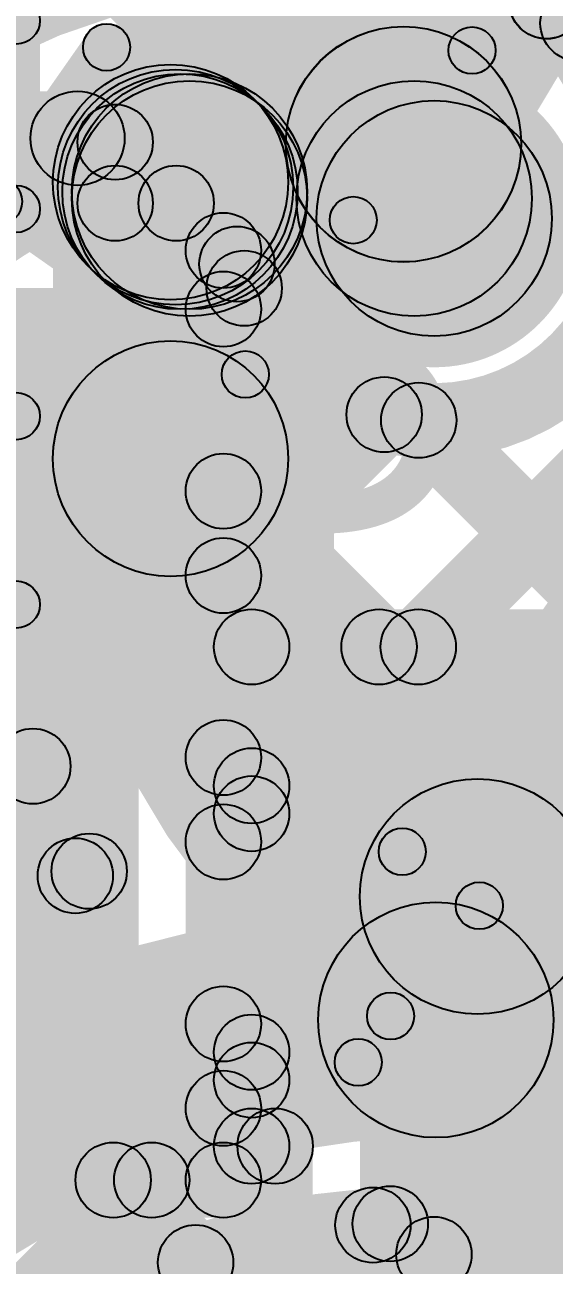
# Model space of a CAD drawing. Header units: millimetres. Extents: x -2.17 to 2.17, y -2.17 to 2.17.
# Drawn here: x 0.5149 to 0.5711, y -0.4358 to -0.3041 of the extents above; entities that cross this region are included whole.
import ezdxf

# ---------------------------------------------------------------- set-up
doc = ezdxf.new("R2010")
doc.units = ezdxf.units.MM
doc.header["$MEASUREMENT"] = 0
for name, color, linetype in [('BottomLayer', 5, 'Continuous'), ('BottomOverlay', 54, 'Continuous'), ('BottomPaste', 16, 'Continuous'), ('BottomSolder', 6, 'Continuous'), ('Mechanical2', 216, 'Continuous'), ('TopLayer', 1, 'Continuous'), ('TopOverlay', 2, 'Continuous'), ('TopPaste', 8, 'Continuous'), ('TopSolder', 216, 'Continuous'), ('ViaHoleLayer', 16, 'Continuous')]:
    doc.layers.add(name, color=color, linetype=linetype)

# ---------------------------------------------------------------- blocks, each defined once
blk = doc.blocks.new('C__0402_16')
at = {"layer": 'TopLayer'}
for points in [[(-0.0275, -0.0125), (-0.0275, 0.0125), (-0.009499999999999998, 0.0125), (-0.009500000000000001, -0.0125)], [(0.009499999999999998, -0.0125), (0.009500000000000001, 0.0125), (0.0275, 0.0125), (0.0275, -0.0125)]]:
    blk.add_hatch(color=1, dxfattribs=at).paths.add_polyline_path(points)
at = {"layer": 'TopOverlay'}
h = blk.add_hatch(color=2, dxfattribs=at)
edge = h.paths.add_edge_path()
edge.add_arc((-0.031, 0.016), 0.0025, 0, 360)
h = blk.add_hatch(color=2, dxfattribs=at)
edge = h.paths.add_edge_path()
edge.add_arc((-0.031, 0.016), 0.0025, 0, 360)
for points in [[(-0.0110000125, 0.01850009999996875), (-0.0109999875, 0.01350010000003125), (-0.0309999875, 0.01350000000003125), (-0.0310000125, 0.01849999999996875)], [(0.0309999, 0.0185), (0.0309999, 0.0135), (0.011, 0.0135), (0.011, 0.0185)], [(-0.02849990000001221, -0.0159999921875), (-0.03349989999998779, -0.0160000078125), (-0.0334999999999878, 0.0159999921875), (-0.02850000000001221, 0.0160000078125)], [(0.0334999999999878, -0.0159999921875), (0.02850000000001221, -0.0160000078125), (0.02849990000001221, 0.0159999921875), (0.03349989999998779, 0.0160000078125)], [(-0.011, -0.0135), (-0.011, -0.0185), (-0.0309999, -0.0185), (-0.0309999, -0.0135)], [(0.0309999875, -0.01350000000003125), (0.0310000125, -0.01849999999996875), (0.0110000125, -0.01850009999996875), (0.0109999875, -0.01350010000003125)]]:
    blk.add_hatch(color=2, dxfattribs=at).paths.add_polyline_path(points)
h = blk.add_hatch(color=2, dxfattribs=at)
edge = h.paths.add_edge_path()
edge.add_arc((-0.011, 0.0160001), 0.0025, 0, 360)
h = blk.add_hatch(color=2, dxfattribs=at)
edge = h.paths.add_edge_path()
edge.add_arc((0.011, 0.016), 0.0025, 0, 360)
h = blk.add_hatch(color=2, dxfattribs=at)
edge = h.paths.add_edge_path()
edge.add_arc((0.0309999, 0.016), 0.0025, 0, 360)
h = blk.add_hatch(color=2, dxfattribs=at)
edge = h.paths.add_edge_path()
edge.add_arc((0.0309999, 0.016), 0.0025, 0, 360)
h = blk.add_hatch(color=2, dxfattribs=at)
edge = h.paths.add_edge_path()
edge.add_arc((-0.0309999, -0.016), 0.0025, 0, 360)
h = blk.add_hatch(color=2, dxfattribs=at)
edge = h.paths.add_edge_path()
edge.add_arc((-0.0309999, -0.016), 0.0025, 0, 360)
h = blk.add_hatch(color=2, dxfattribs=at)
edge = h.paths.add_edge_path()
edge.add_arc((-0.011, -0.016), 0.0025, 0, 360)
h = blk.add_hatch(color=2, dxfattribs=at)
edge = h.paths.add_edge_path()
edge.add_arc((0.011, -0.0160001), 0.0025, 0, 360)
h = blk.add_hatch(color=2, dxfattribs=at)
edge = h.paths.add_edge_path()
edge.add_arc((0.031, -0.016), 0.0025, 0, 360)
h = blk.add_hatch(color=2, dxfattribs=at)
edge = h.paths.add_edge_path()
edge.add_arc((0.031, -0.016), 0.0025, 0, 360)
at = {"layer": 'TopPaste'}
for points in [[(-0.0275, -0.0125), (-0.0275, 0.0125), (-0.009499999999999998, 0.0125), (-0.009500000000000001, -0.0125)], [(0.009499999999999998, -0.0125), (0.009500000000000001, 0.0125), (0.0275, 0.0125), (0.0275, -0.0125)]]:
    blk.add_hatch(color=8, dxfattribs=at).paths.add_polyline_path(points)
at = {"layer": 'TopSolder'}
for points in [[(-0.0298622, -0.0148622), (-0.0298622, 0.0148622), (-0.007137799999999999, 0.0148622), (-0.007137800000000001, -0.0148622)], [(0.007137799999999999, -0.0148622), (0.007137800000000001, 0.0148622), (0.0298622, 0.0148622), (0.0298622, -0.0148622)]]:
    blk.add_hatch(color=216, dxfattribs=at).paths.add_polyline_path(points)
at = {"layer": 'TopOverlay'}
for centre in [(-0.031, 0.016), (-0.031, 0.016), (-0.011, 0.0160001), (0.011, 0.016), (0.0309999, 0.016), (0.0309999, 0.016), (-0.0309999, -0.016), (-0.0309999, -0.016), (-0.011, -0.016), (0.011, -0.0160001), (0.031, -0.016), (0.031, -0.016)]:
    blk.add_circle(centre, 0.0025, dxfattribs=at)
blk = doc.blocks.new('S______B______B_44')
at = {"layer": 'BottomLayer'}
for points in [[(-0.015, 0.0175), (-0.015, -0.0175), (-0.045, -0.0175), (-0.045, 0.0175)], [(0.045, 0.0175), (0.045, -0.0175), (0.015, -0.0175), (0.015, 0.0175)]]:
    blk.add_hatch(color=5, dxfattribs=at).paths.add_polyline_path(points)
at = {"layer": 'BottomOverlay'}
h = blk.add_hatch(color=54, dxfattribs=at)
edge = h.paths.add_edge_path()
edge.add_arc((-0.049, 0.021), 0.0025, 0, 360)
h = blk.add_hatch(color=54, dxfattribs=at)
edge = h.paths.add_edge_path()
edge.add_arc((-0.049, 0.021), 0.0025, 0, 360)
for points in [[(-0.049, 0.0185), (-0.049, 0.0235), (0.049, 0.0235), (0.049, 0.0185)], [(-0.0465, -0.021), (-0.0515, -0.021), (-0.0515, 0.021), (-0.0465, 0.021)], [(0.0515, -0.021), (0.0465, -0.021), (0.0465, 0.021), (0.0515, 0.021)], [(-0.049, -0.0235), (-0.049, -0.0185), (0.049, -0.0185), (0.049, -0.0235)]]:
    blk.add_hatch(color=54, dxfattribs=at).paths.add_polyline_path(points)
h = blk.add_hatch(color=54, dxfattribs=at)
edge = h.paths.add_edge_path()
edge.add_arc((0.049, 0.021), 0.0025, 0, 360)
h = blk.add_hatch(color=54, dxfattribs=at)
edge = h.paths.add_edge_path()
edge.add_arc((0.049, 0.021), 0.0025, 0, 360)
h = blk.add_hatch(color=54, dxfattribs=at)
edge = h.paths.add_edge_path()
edge.add_arc((-0.049, -0.021), 0.0025, 0, 360)
h = blk.add_hatch(color=54, dxfattribs=at)
edge = h.paths.add_edge_path()
edge.add_arc((-0.049, -0.021), 0.0025, 0, 360)
h = blk.add_hatch(color=54, dxfattribs=at)
edge = h.paths.add_edge_path()
edge.add_arc((0.049, -0.021), 0.0025, 0, 360)
h = blk.add_hatch(color=54, dxfattribs=at)
edge = h.paths.add_edge_path()
edge.add_arc((0.049, -0.021), 0.0025, 0, 360)
at = {"layer": 'BottomPaste'}
for points in [[(-0.015, 0.0175), (-0.015, -0.0175), (-0.045, -0.0175), (-0.045, 0.0175)], [(0.045, 0.0175), (0.045, -0.0175), (0.015, -0.0175), (0.015, 0.0175)]]:
    blk.add_hatch(color=16, dxfattribs=at).paths.add_polyline_path(points)
at = {"layer": 'BottomSolder'}
for points in [[(-0.011, 0.0215), (-0.011, -0.0215), (-0.049, -0.0215), (-0.049, 0.0215)], [(0.049, 0.0215), (0.049, -0.0215), (0.011, -0.0215), (0.011, 0.0215)]]:
    blk.add_hatch(color=6, dxfattribs=at).paths.add_polyline_path(points)
at = {"layer": 'BottomOverlay'}
for centre in [(-0.049, 0.021), (-0.049, 0.021), (0.049, 0.021), (0.049, 0.021), (-0.049, -0.021), (-0.049, -0.021), (0.049, -0.021), (0.049, -0.021)]:
    blk.add_circle(centre, 0.0025, dxfattribs=at)
blk = doc.blocks.new('WS2812B_M____252')
at = {"layer": 'TopLayer'}
blk.add_hatch(color=1, dxfattribs=at).paths.add_polyline_path([(-0.09409435, 0.05078745), (-0.03503925, 0.05078745), (-0.03503925, 0.01141735), (-0.09409435, 0.01141735)])
at = {"layer": 'TopOverlay'}
h = blk.add_hatch(color=2, dxfattribs=at)
edge = h.paths.add_edge_path()
edge.add_arc((-0.07, 0.07), 0.0025, 0, 360)
h = blk.add_hatch(color=2, dxfattribs=at)
edge = h.paths.add_edge_path()
edge.add_arc((-0.07, 0.07), 0.0025, 0, 360)
for points in [[(-0.07, 0.0675), (-0.07, 0.0725), (0.07, 0.0725), (0.07, 0.0675)], [(-0.07249999999987501, 0.069999975), (-0.067500000000125, 0.070000025), (-0.067499900000125, 0.060000025), (-0.07249989999987501, 0.059999975)]]:
    blk.add_hatch(color=2, dxfattribs=at).paths.add_polyline_path(points)
h = blk.add_hatch(color=2, dxfattribs=at)
edge = h.paths.add_edge_path()
edge.add_arc((-0.0910001, 0.061), 0.0025, 0, 360)
h = blk.add_hatch(color=2, dxfattribs=at)
edge = h.paths.add_edge_path()
edge.add_arc((-0.0850001, 0.061), 0.0025, 0, 360)
h = blk.add_hatch(color=2, dxfattribs=at)
edge = h.paths.add_edge_path()
edge.add_arc((-0.0699999, 0.06), 0.0025, 0, 360)
at = {"layer": 'TopPaste'}
blk.add_hatch(color=8, dxfattribs=at).paths.add_polyline_path([(-0.09409435, 0.05078745), (-0.03503925, 0.05078745), (-0.03503925, 0.01141735), (-0.09409435, 0.01141735)])
at = {"layer": 'TopSolder'}
blk.add_hatch(color=216, dxfattribs=at).paths.add_polyline_path([(-0.09809435, 0.05478745), (-0.03103925, 0.05478745), (-0.03103925, 0.00741735), (-0.09809435, 0.00741735)])
at = {"layer": 'TopOverlay', "const_width": 0.005}
blk.add_lwpolyline([(-0.0850001, 0.061, 1), (-0.0910001, 0.061, 1)], format="xyb", close=True, dxfattribs=at)
at = {"layer": 'TopOverlay'}
for centre in [(-0.07, 0.07), (-0.07, 0.07), (-0.0910001, 0.061), (-0.0850001, 0.061), (-0.0699999, 0.06)]:
    blk.add_circle(centre, 0.0025, dxfattribs=at)
blk = doc.blocks.new('C__0402_B_438')
at = {"layer": 'BottomLayer'}
for points in [[(-0.009500000000000001, 0.0125), (-0.009499999999999998, -0.0125), (-0.0275, -0.0125), (-0.0275, 0.0125)], [(0.0275, 0.0125), (0.0275, -0.0125), (0.009500000000000001, -0.0125), (0.009499999999999998, 0.0125)]]:
    blk.add_hatch(color=5, dxfattribs=at).paths.add_polyline_path(points)
at = {"layer": 'BottomOverlay'}
h = blk.add_hatch(color=54, dxfattribs=at)
edge = h.paths.add_edge_path()
edge.add_arc((-0.031, 0.016), 0.0025, 0, 360)
h = blk.add_hatch(color=54, dxfattribs=at)
edge = h.paths.add_edge_path()
edge.add_arc((-0.031, 0.016), 0.0025, 0, 360)
for points in [[(-0.011, 0.0185), (-0.011, 0.0135), (-0.031, 0.0135), (-0.031, 0.0185)], [(0.031, 0.0185), (0.031, 0.0135), (0.011, 0.0135), (0.011, 0.0185)], [(-0.0285, -0.016), (-0.0335, -0.016), (-0.0335, 0.016), (-0.0285, 0.016)], [(0.0335, -0.016), (0.0285, -0.016), (0.0285, 0.016), (0.0335, 0.016)], [(-0.011, -0.0135), (-0.011, -0.0185), (-0.031, -0.0185), (-0.031, -0.0135)], [(0.031, -0.0135), (0.031, -0.0185), (0.011, -0.0185), (0.011, -0.0135)]]:
    blk.add_hatch(color=54, dxfattribs=at).paths.add_polyline_path(points)
h = blk.add_hatch(color=54, dxfattribs=at)
edge = h.paths.add_edge_path()
edge.add_arc((-0.011, 0.016), 0.0025, 0, 360)
h = blk.add_hatch(color=54, dxfattribs=at)
edge = h.paths.add_edge_path()
edge.add_arc((0.011, 0.016), 0.0025, 0, 360)
h = blk.add_hatch(color=54, dxfattribs=at)
edge = h.paths.add_edge_path()
edge.add_arc((0.031, 0.016), 0.0025, 0, 360)
h = blk.add_hatch(color=54, dxfattribs=at)
edge = h.paths.add_edge_path()
edge.add_arc((0.031, 0.016), 0.0025, 0, 360)
h = blk.add_hatch(color=54, dxfattribs=at)
edge = h.paths.add_edge_path()
edge.add_arc((-0.031, -0.016), 0.0025, 0, 360)
h = blk.add_hatch(color=54, dxfattribs=at)
edge = h.paths.add_edge_path()
edge.add_arc((-0.031, -0.016), 0.0025, 0, 360)
h = blk.add_hatch(color=54, dxfattribs=at)
edge = h.paths.add_edge_path()
edge.add_arc((-0.011, -0.016), 0.0025, 0, 360)
h = blk.add_hatch(color=54, dxfattribs=at)
edge = h.paths.add_edge_path()
edge.add_arc((0.011, -0.016), 0.0025, 0, 360)
h = blk.add_hatch(color=54, dxfattribs=at)
edge = h.paths.add_edge_path()
edge.add_arc((0.031, -0.016), 0.0025, 0, 360)
h = blk.add_hatch(color=54, dxfattribs=at)
edge = h.paths.add_edge_path()
edge.add_arc((0.031, -0.016), 0.0025, 0, 360)
at = {"layer": 'BottomPaste'}
for points in [[(-0.009500000000000001, 0.0125), (-0.009499999999999998, -0.0125), (-0.0275, -0.0125), (-0.0275, 0.0125)], [(0.0275, 0.0125), (0.0275, -0.0125), (0.009500000000000001, -0.0125), (0.009499999999999998, 0.0125)]]:
    blk.add_hatch(color=16, dxfattribs=at).paths.add_polyline_path(points)
at = {"layer": 'BottomSolder'}
for points in [[(-0.007137800000000001, 0.0148622), (-0.007137799999999999, -0.0148622), (-0.0298622, -0.0148622), (-0.0298622, 0.0148622)], [(0.0298622, 0.0148622), (0.0298622, -0.0148622), (0.007137800000000001, -0.0148622), (0.007137799999999999, 0.0148622)]]:
    blk.add_hatch(color=6, dxfattribs=at).paths.add_polyline_path(points)
at = {"layer": 'BottomOverlay'}
for centre in [(-0.031, 0.016), (-0.031, 0.016), (-0.011, 0.016), (0.011, 0.016), (0.031, 0.016), (0.031, 0.016), (-0.031, -0.016), (-0.031, -0.016), (-0.011, -0.016), (0.011, -0.016), (0.031, -0.016), (0.031, -0.016)]:
    blk.add_circle(centre, 0.0025, dxfattribs=at)

msp = doc.modelspace()

# ---------------------------------------------------------------- hatches: boundary and pattern name
at = {"layer": 'BottomLayer'}
for points in [[(0.5299461728752538, -0.2658284271247462), (0.5356030271247462, -0.2601715728752538), (0.5765025271247461, -0.3010710728752538), (0.5708456728752539, -0.3067279271247462)], [(0.5398744728752538, -0.2767362271247462), (0.5455313271247462, -0.2710793728752538), (0.5731596271247461, -0.2987076728752538), (0.5675027728752539, -0.3043645271247462)], [(0.5186612652351681, -0.2979494347648318), (0.5363389347648319, -0.2802717652351682), (0.5639672347648319, -0.3079000652351682), (0.5462895652351681, -0.3255777347648318)], [(0.5462895652351681, -0.3255777347648318), (0.5639672347648319, -0.3079000652351682), (0.5639752347648319, -0.3079080652351682), (0.5462975652351681, -0.3255857347648318)], [(0.498, -0.3211105), (0.498, -0.3111105), (0.5205, -0.3111105), (0.5205, -0.3211105)], [(0.5216715728752539, -0.3193445271247462), (0.5273284271247461, -0.3136876728752538), (0.5338123271247461, -0.3201715728752538), (0.5281554728752539, -0.3258284271247462)], [(0.5285, -0.323), (0.5205, -0.323), (0.5205, -0.3165161), (0.5285, -0.3165161)], [(0.5245, -0.327), (0.5245, -0.319), (0.5309839, -0.319), (0.5309839, -0.327)], [(0.5281554728752539, -0.3258284271247462), (0.5338123271247461, -0.3201715728752538), (0.5388284271247461, -0.3251876728752538), (0.5331715728752539, -0.3308445271247462)], [(0.5595328271247462, -0.3729389271247462), (0.5538759728752538, -0.3672820728752538), (0.5955728728752538, -0.3255851728752538), (0.6012297271247461, -0.3312420271247462)], [(0.54, -0.4267168), (0.532, -0.4267168), (0.532, -0.3280161), (0.54, -0.3280161)], [(0.5388284271247461, -0.3370747271247462), (0.5331715728752539, -0.3314178728752538), (0.5353830728752539, -0.3292063728752538), (0.5410399271247461, -0.3348632271247462)], [(0.451, -0.4177168), (0.527, -0.4177168), (0.527, -0.332), (0.451, -0.332)], [(0.5388284271247461, -0.3653590271247462), (0.5331715728752539, -0.3597021728752538), (0.5502562728752538, -0.3426174728752538), (0.5559131271247462, -0.3482743271247462)], [(0.5539316728752539, -0.3488771271247462), (0.5595885271247462, -0.3432202728752538), (0.5836503271247462, -0.3672820728752538), (0.5779934728752538, -0.3729389271247462)], [(0.5331715728752539, -0.3564013271247462), (0.5388284271247461, -0.3507444728752538), (0.5553660271247461, -0.3672820728752538), (0.5497091728752539, -0.3729389271247462)], [(0.539, -0.3741105), (0.539, -0.3661105), (0.587, -0.3661105), (0.587, -0.3741105)], [(0.543, -0.4231105), (0.535, -0.4231105), (0.535, -0.3701105), (0.543, -0.3701105)], [(0.5331715728752539, -0.3846856271247462), (0.5388284271247461, -0.3790287728752538), (0.5418284271247461, -0.3820287728752538), (0.5361715728752539, -0.3876856271247462)], [(0.5388284271247461, -0.3936433271247462), (0.5331715728752539, -0.3879864728752538), (0.5361715728752539, -0.3849864728752538), (0.5418284271247461, -0.3906433271247462)], [(0.5755, -0.5755675), (0.5505, -0.5755675), (0.5505, -0.3966105), (0.5755, -0.3966105)], [(0.5331715728752539, -0.4129699271247462), (0.5388284271247461, -0.4073130728752538), (0.5418284271247461, -0.4103130728752538), (0.5361715728752539, -0.4159699271247462)], [(0.5388284271247461, -0.4219276271247461), (0.5331715728752539, -0.4162707728752538), (0.5361715728752539, -0.4132707728752538), (0.5418284271247461, -0.4189276271247462)], [(0.454, -0.4307168), (0.454, -0.4227168), (0.536, -0.4227168), (0.536, -0.4307168)], [(0.3578921271247462, -0.6028639271247461), (0.3522352728752538, -0.5972070728752539), (0.5255539728752538, -0.4238883728752539), (0.5312108271247461, -0.4295452271247461)], [(0.5214625728752539, -0.4295452271247461), (0.5271194271247461, -0.4238883728752539), (0.5443284271247462, -0.4410973728752539), (0.5386715728752538, -0.4467542271247462)], [(0.5455, -0.5755675), (0.5375, -0.5755675), (0.5375, -0.4231105), (0.5455, -0.4231105)]]:
    msp.add_hatch(color=5, dxfattribs=at).paths.add_polyline_path(points)
h = msp.add_hatch(color=5, dxfattribs=at)
edge = h.paths.add_edge_path()
edge.add_arc((0.5703312, -0.3015361), 0.004, 0, 360)
h = msp.add_hatch(color=5, dxfattribs=at)
edge = h.paths.add_edge_path()
edge.add_arc((0.5703547, -0.3015597), 0.004, 0, 360)
h = msp.add_hatch(color=5, dxfattribs=at)
edge = h.paths.add_edge_path()
edge.add_arc((0.5736741, -0.3038995), 0.004, 0, 360)
h = msp.add_hatch(color=5, dxfattribs=at)
edge = h.paths.add_edge_path()
edge.add_arc((0.5551284, -0.3167389), 0.0125, 0, 360)
h = msp.add_hatch(color=5, dxfattribs=at)
edge = h.paths.add_edge_path()
edge.add_arc((0.5551284, -0.3167389), 0.0125, 0, 360)
h = msp.add_hatch(color=5, dxfattribs=at)
edge = h.paths.add_edge_path()
edge.add_arc((0.5551284, -0.3167389), 0.0125, 0, 360)
h = msp.add_hatch(color=5, dxfattribs=at)
edge = h.paths.add_edge_path()
edge.add_arc((0.5551364, -0.3167469), 0.0125, 0, 360)
h = msp.add_hatch(color=5, dxfattribs=at)
edge = h.paths.add_edge_path()
edge.add_arc((0.5551364, -0.3167469), 0.0125, 0, 360)
h = msp.add_hatch(color=5, dxfattribs=at)
edge = h.paths.add_edge_path()
edge.add_arc((0.5551364, -0.3167469), 0.0125, 0, 360)
h = msp.add_hatch(color=5, dxfattribs=at)
edge = h.paths.add_edge_path()
edge.add_arc((0.5205, -0.3161105), 0.005, 0, 360)
h = msp.add_hatch(color=5, dxfattribs=at)
edge = h.paths.add_edge_path()
edge.add_arc((0.5583889, -0.3246105), 0.0125, 0, 360)
h = msp.add_hatch(color=5, dxfattribs=at)
edge = h.paths.add_edge_path()
edge.add_arc((0.5245, -0.3165161), 0.004, 0, 360)
h = msp.add_hatch(color=5, dxfattribs=at)
edge = h.paths.add_edge_path()
edge.add_arc((0.5245, -0.3165161), 0.004, 0, 360)
h = msp.add_hatch(color=5, dxfattribs=at)
edge = h.paths.add_edge_path()
edge.add_arc((0.5583889, -0.3246105), 0.011811, 0, 360)
h = msp.add_hatch(color=5, dxfattribs=at)
edge = h.paths.add_edge_path()
edge.add_arc((0.5245, -0.323), 0.004, 0, 360)
h = msp.add_hatch(color=5, dxfattribs=at)
edge = h.paths.add_edge_path()
edge.add_arc((0.5245, -0.323), 0.004, 0, 360)
h = msp.add_hatch(color=5, dxfattribs=at)
edge = h.paths.add_edge_path()
edge.add_arc((0.5309839, -0.323), 0.004, 0, 360)
h = msp.add_hatch(color=5, dxfattribs=at)
edge = h.paths.add_edge_path()
edge.add_arc((0.5309839, -0.323), 0.004, 0, 360)
h = msp.add_hatch(color=5, dxfattribs=at)
edge = h.paths.add_edge_path()
edge.add_arc((0.5309839, -0.323), 0.004, 0, 360)
h = msp.add_hatch(color=5, dxfattribs=at)
edge = h.paths.add_edge_path()
edge.add_arc((0.536, -0.3280161), 0.004, 0, 360)
h = msp.add_hatch(color=5, dxfattribs=at)
edge = h.paths.add_edge_path()
edge.add_arc((0.536, -0.3280161), 0.004, 0, 360)
h = msp.add_hatch(color=5, dxfattribs=at)
edge = h.paths.add_edge_path()
edge.add_arc((0.5374427, -0.3294588), 0.004, 0, 360)
h = msp.add_hatch(color=5, dxfattribs=at)
edge = h.paths.add_edge_path()
edge.add_arc((0.5382115, -0.3320348), 0.004, 0, 360)
h = msp.add_hatch(color=5, dxfattribs=at)
edge = h.paths.add_edge_path()
edge.add_arc((0.536, -0.3342463), 0.004, 0, 360)
h = msp.add_hatch(color=5, dxfattribs=at)
edge = h.paths.add_edge_path()
edge.add_arc((0.5530847, -0.3454459), 0.004, 0, 360)
h = msp.add_hatch(color=5, dxfattribs=at)
edge = h.paths.add_edge_path()
edge.add_arc((0.5567601, -0.3460487), 0.004, 0, 360)
h = msp.add_hatch(color=5, dxfattribs=at)
edge = h.paths.add_edge_path()
edge.add_arc((0.536, -0.3535729), 0.004, 0, 360)
h = msp.add_hatch(color=5, dxfattribs=at)
edge = h.paths.add_edge_path()
edge.add_arc((0.536, -0.3625306), 0.004, 0, 360)
h = msp.add_hatch(color=5, dxfattribs=at)
edge = h.paths.add_edge_path()
edge.add_arc((0.539, -0.3701105), 0.004, 0, 360)
h = msp.add_hatch(color=5, dxfattribs=at)
edge = h.paths.add_edge_path()
edge.add_arc((0.539, -0.3701105), 0.004, 0, 360)
h = msp.add_hatch(color=5, dxfattribs=at)
edge = h.paths.add_edge_path()
edge.add_arc((0.5525376, -0.3701105), 0.004, 0, 360)
h = msp.add_hatch(color=5, dxfattribs=at)
edge = h.paths.add_edge_path()
edge.add_arc((0.5567044, -0.3701105), 0.004, 0, 360)
h = msp.add_hatch(color=5, dxfattribs=at)
edge = h.paths.add_edge_path()
edge.add_arc((0.536, -0.3818572), 0.004, 0, 360)
h = msp.add_hatch(color=5, dxfattribs=at)
edge = h.paths.add_edge_path()
edge.add_arc((0.539, -0.3848572), 0.004, 0, 360)
h = msp.add_hatch(color=5, dxfattribs=at)
edge = h.paths.add_edge_path()
edge.add_arc((0.539, -0.3878149), 0.004, 0, 360)
h = msp.add_hatch(color=5, dxfattribs=at)
edge = h.paths.add_edge_path()
edge.add_arc((0.563, -0.3966105), 0.0125, 0, 360)
h = msp.add_hatch(color=5, dxfattribs=at)
edge = h.paths.add_edge_path()
edge.add_arc((0.536, -0.3908149), 0.004, 0, 360)
h = msp.add_hatch(color=5, dxfattribs=at)
edge = h.paths.add_edge_path()
edge.add_arc((0.536, -0.4101415), 0.004, 0, 360)
h = msp.add_hatch(color=5, dxfattribs=at)
edge = h.paths.add_edge_path()
edge.add_arc((0.539, -0.4131415), 0.004, 0, 360)
h = msp.add_hatch(color=5, dxfattribs=at)
edge = h.paths.add_edge_path()
edge.add_arc((0.539, -0.4160992), 0.004, 0, 360)
h = msp.add_hatch(color=5, dxfattribs=at)
edge = h.paths.add_edge_path()
edge.add_arc((0.536, -0.4190992), 0.004, 0, 360)
h = msp.add_hatch(color=5, dxfattribs=at)
edge = h.paths.add_edge_path()
edge.add_arc((0.539, -0.4231105), 0.004, 0, 360)
h = msp.add_hatch(color=5, dxfattribs=at)
edge = h.paths.add_edge_path()
edge.add_arc((0.5415, -0.4231105), 0.004, 0, 360)
h = msp.add_hatch(color=5, dxfattribs=at)
edge = h.paths.add_edge_path()
edge.add_arc((0.524291, -0.4267168), 0.004, 0, 360)
h = msp.add_hatch(color=5, dxfattribs=at)
edge = h.paths.add_edge_path()
edge.add_arc((0.5283824, -0.4267168), 0.004, 0, 360)
h = msp.add_hatch(color=5, dxfattribs=at)
edge = h.paths.add_edge_path()
edge.add_arc((0.536, -0.4267168), 0.004, 0, 360)
h = msp.add_hatch(color=5, dxfattribs=at)
edge = h.paths.add_edge_path()
edge.add_arc((0.536, -0.4267168), 0.004, 0, 360)
at = {"layer": 'BottomSolder'}
h = msp.add_hatch(color=6, dxfattribs=at)
edge = h.paths.add_edge_path()
edge.add_arc((0.5583889, -0.3246105), 0.015811, 0, 360)
at = {"layer": 'TopLayer'}
h = msp.add_hatch(color=1, dxfattribs=at)
edge = h.paths.add_edge_path()
edge.add_arc((0.5303888, -0.3207648), 0.0125, 0, 360)
h = msp.add_hatch(color=1, dxfattribs=at)
edge = h.paths.add_edge_path()
edge.add_arc((0.5309218, -0.3212978), 0.0125, 0, 360)
h = msp.add_hatch(color=1, dxfattribs=at)
edge = h.paths.add_edge_path()
edge.add_arc((0.5313888, -0.3217648), 0.0125, 0, 360)
h = msp.add_hatch(color=1, dxfattribs=at)
edge = h.paths.add_edge_path()
edge.add_arc((0.5313888, -0.3217648), 0.0125, 0, 360)
h = msp.add_hatch(color=1, dxfattribs=at)
edge = h.paths.add_edge_path()
edge.add_arc((0.5323888, -0.3217648), 0.0125, 0, 360)
h = msp.add_hatch(color=1, dxfattribs=at)
edge = h.paths.add_edge_path()
edge.add_arc((0.5323888, -0.3217648), 0.0125, 0, 360)
for points in [[(0.5313888, -0.3342648), (0.5313888, -0.3092648), (0.5323888, -0.3092648), (0.5323888, -0.3342648)], [(0.5323888, -0.3349983), (0.5323888, -0.3099983), (0.5562767, -0.3099983), (0.5562767, -0.3349983)], [(0.5220829652351681, -0.3301366347648318), (0.5397606347648319, -0.3124589652351681), (0.5402276347648319, -0.3129259652351681), (0.5225499652351682, -0.3306036347648318)], [(0.5474378652351681, -0.3313371347648318), (0.5651155347648319, -0.3136594652351681), (0.5672277347648319, -0.3157716652351681), (0.5495500652351681, -0.3334493347648319)], [(0.5428888, -0.3501232), (0.5178888, -0.3501232), (0.5178888, -0.3207648), (0.5428888, -0.3207648)], [(0.5448888, -0.3224983), (0.5198888, -0.3224983), (0.5198888, -0.3217648), (0.5448888, -0.3217648)], [(0.4768002728752538, -0.3565984271247462), (0.4824571271247461, -0.3509415728752538), (0.5230937271247461, -0.3915781728752538), (0.5174368728752539, -0.3972350271247462)], [(0.4898458271247462, -0.4143416271247462), (0.4841889728752539, -0.4086847728752538), (0.5129255728752539, -0.3799481728752538), (0.5185824271247461, -0.3856050271247462)], [(0.558567, -0.4222115), (0.558567, -0.3972115), (0.5899771, -0.3972115), (0.5899771, -0.4222115)], [(0.4831801271247461, -0.5058602271247461), (0.4775232728752539, -0.5002033728752538), (0.5490588728752539, -0.4286677728752539), (0.5547157271247461, -0.4343246271247461)], [(0.5514305579493529, -0.4346375827556514), (0.5560192420506471, -0.4280844172443486), (0.560661042050647, -0.4313347172443486), (0.556072357949353, -0.4378878827556514)], [(0.50799709305604, -0.4870510151647582), (0.50254110694396, -0.4812001848352417), (0.55563870694396, -0.4316858848352417), (0.56109469305604, -0.4375367151647583)], [(0.5302207728752538, -0.4383032271247461), (0.5358776271247462, -0.4326463728752539), (0.5476475271247462, -0.4444162728752539), (0.5419906728752538, -0.4500731271247461)]]:
    msp.add_hatch(color=1, dxfattribs=at).paths.add_polyline_path(points)
h = msp.add_hatch(color=1, dxfattribs=at)
edge = h.paths.add_edge_path()
edge.add_arc((0.5323888, -0.3224983), 0.0125, 0, 360)
h = msp.add_hatch(color=1, dxfattribs=at)
edge = h.paths.add_edge_path()
edge.add_arc((0.5323888, -0.3224983), 0.0125, 0, 360)
h = msp.add_hatch(color=1, dxfattribs=at)
edge = h.paths.add_edge_path()
edge.add_arc((0.5562767, -0.3224983), 0.0125, 0, 360)
h = msp.add_hatch(color=1, dxfattribs=at)
edge = h.paths.add_edge_path()
edge.add_arc((0.5562767, -0.3224983), 0.0125, 0, 360)
h = msp.add_hatch(color=1, dxfattribs=at)
edge = h.paths.add_edge_path()
edge.add_arc((0.5583889, -0.3246105), 0.0125, 0, 360)
h = msp.add_hatch(color=1, dxfattribs=at)
edge = h.paths.add_edge_path()
edge.add_arc((0.5583889, -0.3246105), 0.011811, 0, 360)
h = msp.add_hatch(color=1, dxfattribs=at)
edge = h.paths.add_edge_path()
edge.add_arc((0.5303888, -0.3501232), 0.0125, 0, 360)
h = msp.add_hatch(color=1, dxfattribs=at)
edge = h.paths.add_edge_path()
edge.add_arc((0.5303888, -0.3501232), 0.0125, 0, 360)
h = msp.add_hatch(color=1, dxfattribs=at)
edge = h.paths.add_edge_path()
edge.add_arc((0.515754, -0.3827766), 0.004, 0, 360)
h = msp.add_hatch(color=1, dxfattribs=at)
edge = h.paths.add_edge_path()
edge.add_arc((0.5202653, -0.3944066), 0.004, 0, 360)
h = msp.add_hatch(color=1, dxfattribs=at)
edge = h.paths.add_edge_path()
edge.add_arc((0.5217386, -0.3939275), 0.004, 0, 360)
h = msp.add_hatch(color=1, dxfattribs=at)
edge = h.paths.add_edge_path()
edge.add_arc((0.5217386, -0.3939276), 0.004, 0, 360)
h = msp.add_hatch(color=1, dxfattribs=at)
edge = h.paths.add_edge_path()
edge.add_arc((0.558567, -0.4097115), 0.0125, 0, 360)
h = msp.add_hatch(color=1, dxfattribs=at)
edge = h.paths.add_edge_path()
edge.add_arc((0.558567, -0.4097115), 0.0125, 0, 360)
h = msp.add_hatch(color=1, dxfattribs=at)
edge = h.paths.add_edge_path()
edge.add_arc((0.5518873, -0.4314962), 0.004, 0, 360)
h = msp.add_hatch(color=1, dxfattribs=at)
edge = h.paths.add_edge_path()
edge.add_arc((0.5537249, -0.431361), 0.004, 0, 360)
h = msp.add_hatch(color=1, dxfattribs=at)
edge = h.paths.add_edge_path()
edge.add_arc((0.5537249, -0.431361), 0.004, 0, 360)
h = msp.add_hatch(color=1, dxfattribs=at)
edge = h.paths.add_edge_path()
edge.add_arc((0.5583667, -0.4346113), 0.004, 0, 360)
h = msp.add_hatch(color=1, dxfattribs=at)
edge = h.paths.add_edge_path()
edge.add_arc((0.5583667, -0.4346113), 0.004, 0, 360)
h = msp.add_hatch(color=1, dxfattribs=at)
edge = h.paths.add_edge_path()
edge.add_arc((0.5330492, -0.4354748), 0.004, 0, 360)
at = {"layer": 'ViaHoleLayer'}
h = msp.add_hatch(color=16, dxfattribs=at)
edge = h.paths.add_edge_path()
edge.add_arc((0.5583889, -0.3246105), 0.0059055, 0, 360)

# ---------------------------------------------------------------- linework, layer by layer
at = {"layer": 'BottomLayer'}
for points, const_width in [([(0.5703547, -0.3015597, -0.1986466010201951), (0.5798889, -0.3246105)], 0.008), ([(0.5551284, -0.3167389, -0.0002538690423237959), (0.5551364, -0.3167469)], 0.025), ([(0.5551364, -0.3167469, -0.1986466010201951), (0.5583889, -0.3246105)], 0.025), ([(0.5798889, -0.3246105, -0.8922804821905741), (0.5374427, -0.3294588)], 0.008)]:
    msp.add_lwpolyline(points, format="xyb", dxfattribs=dict(at, const_width=const_width))
for centre, radius in [((0.5703312, -0.3015361), 0.004), ((0.5703547, -0.3015597), 0.004), ((0.5736741, -0.3038995), 0.004), ((0.5551284, -0.3167389), 0.0125), ((0.5551284, -0.3167389), 0.0125), ((0.5551284, -0.3167389), 0.0125), ((0.5551364, -0.3167469), 0.0125), ((0.5551364, -0.3167469), 0.0125), ((0.5551364, -0.3167469), 0.0125), ((0.5205, -0.3161105), 0.005), ((0.5583889, -0.3246105), 0.0125), ((0.5245, -0.3165161), 0.004), ((0.5245, -0.3165161), 0.004), ((0.5245, -0.323), 0.004), ((0.5245, -0.323), 0.004), ((0.5309839, -0.323), 0.004), ((0.5309839, -0.323), 0.004), ((0.5309839, -0.323), 0.004), ((0.536, -0.3280161), 0.004), ((0.536, -0.3280161), 0.004), ((0.5374427, -0.3294588), 0.004), ((0.5382115, -0.3320348), 0.004), ((0.536, -0.3342463), 0.004), ((0.5530847, -0.3454459), 0.004), ((0.5567601, -0.3460487), 0.004), ((0.536, -0.3535729), 0.004), ((0.536, -0.3625306), 0.004), ((0.539, -0.3701105), 0.004), ((0.539, -0.3701105), 0.004), ((0.5525376, -0.3701105), 0.004), ((0.5567044, -0.3701105), 0.004), ((0.536, -0.3818572), 0.004), ((0.539, -0.3848572), 0.004), ((0.539, -0.3878149), 0.004), ((0.563, -0.3966105), 0.0125), ((0.536, -0.3908149), 0.004), ((0.536, -0.4101415), 0.004), ((0.539, -0.4131415), 0.004), ((0.539, -0.4160992), 0.004), ((0.536, -0.4190992), 0.004), ((0.539, -0.4231105), 0.004), ((0.5415, -0.4231105), 0.004), ((0.524291, -0.4267168), 0.004), ((0.5283824, -0.4267168), 0.004), ((0.536, -0.4267168), 0.004), ((0.536, -0.4267168), 0.004)]:
    msp.add_circle(centre, radius, dxfattribs=at)
at = {"layer": 'Mechanical2', "const_width": 0.01}
for points in [[(2.1653543, 0.001, 1), (-2.1653543, 0.001, 1)], [(2.081354, -0.01, 1), (-2.049354, -0.01, 1)], [(1.8405512, 0.001, 1), (-1.8405512, 0.001, 1)], [(1.6437008, 0.001, 1), (-1.6437008, 0.001, 1)], [(1.503937, 0, 1), (-1.503937, 0, 1)], [(1.3070866, 0.001, 1), (-1.3070866, 0.001, 1)], [(1.1732283, 0.001, 1), (-1.1732283, 0.001, 1)], [(0.976378, 0.001, 1), (-0.976378, 0.001, 1)], [(0.8425197, 0.001, 1), (-0.8425197, 0.001, 1)], [(0.6456693, 0.001, 1), (-0.6456693, 0.001, 1)], [(0.510811, -0.0126105, 1), (-0.512811, -0.0126105, 1)]]:
    msp.add_lwpolyline(points, format="xyb", close=True, dxfattribs=at)
at = {"layer": 'TopLayer'}
for points, const_width in [([(0.4822317, -0.3138551, -0.191877302293805), (0.551, -0.2864562)], 0.025), ([(0.5899771, -0.4097115, -0.4142135623730951), (0.5303888, -0.3501232)], 0.025), ([(0.5217386, -0.3939275, -0.1436460760797551), (0.5088888, -0.3501232)], 0.008), ([(0.4764422, -0.4201695, -0.1089931671598433), (0.5217386, -0.3939276)], 0.008), ([(0.458567, -0.5097115, -0.4142135623730951), (0.558567, -0.4097115)], 0.025), ([(0.480067, -0.5097115, -0.3962488949702586), (0.5537249, -0.431361)], 0.008)]:
    msp.add_lwpolyline(points, format="xyb", dxfattribs=dict(at, const_width=const_width))
for centre, radius in [((0.5303888, -0.3207648), 0.0125), ((0.5309218, -0.3212978), 0.0125), ((0.5313888, -0.3217648), 0.0125), ((0.5313888, -0.3217648), 0.0125), ((0.5323888, -0.3217648), 0.0125), ((0.5323888, -0.3217648), 0.0125), ((0.5323888, -0.3224983), 0.0125), ((0.5323888, -0.3224983), 0.0125), ((0.5562767, -0.3224983), 0.0125), ((0.5562767, -0.3224983), 0.0125), ((0.5583889, -0.3246105), 0.0125), ((0.5303888, -0.3501232), 0.0125), ((0.5303888, -0.3501232), 0.0125), ((0.515754, -0.3827766), 0.004), ((0.5202653, -0.3944066), 0.004), ((0.5217386, -0.3939275), 0.004), ((0.5217386, -0.3939276), 0.004), ((0.558567, -0.4097115), 0.0125), ((0.558567, -0.4097115), 0.0125), ((0.5518873, -0.4314962), 0.004), ((0.5537249, -0.431361), 0.004), ((0.5537249, -0.431361), 0.004), ((0.5583667, -0.4346113), 0.004), ((0.5583667, -0.4346113), 0.004), ((0.5330492, -0.4354748), 0.004)]:
    msp.add_circle(centre, radius, dxfattribs=at)

# ---------------------------------------------------------------- block references
for name, p, rotation in [('WS2812B_M____252', (0.6524887, -0.3746611), 55), ('C__0402_16', (0.543, -0.3066105), 235), ('C__0402_B_438', (0.498, -0.3346105), 270)]:
    msp.add_blockref(name, p, dxfattribs=dict(rotation=rotation))
msp.add_blockref('S______B______B_44', (0.533, -0.3966105))

# ---------------------------------------------------------------- texts
at = {"layer": 'BottomOverlay'}
msp.add_text('$', height=0.04, dxfattribs=at).set_placement((0.531, -0.3586105))
at = {"layer": 'TopOverlay'}
msp.add_text('@', height=0.04, rotation=325, dxfattribs=at).set_placement((0.492, -0.3436105))

doc.saveas('drawing.dxf')
